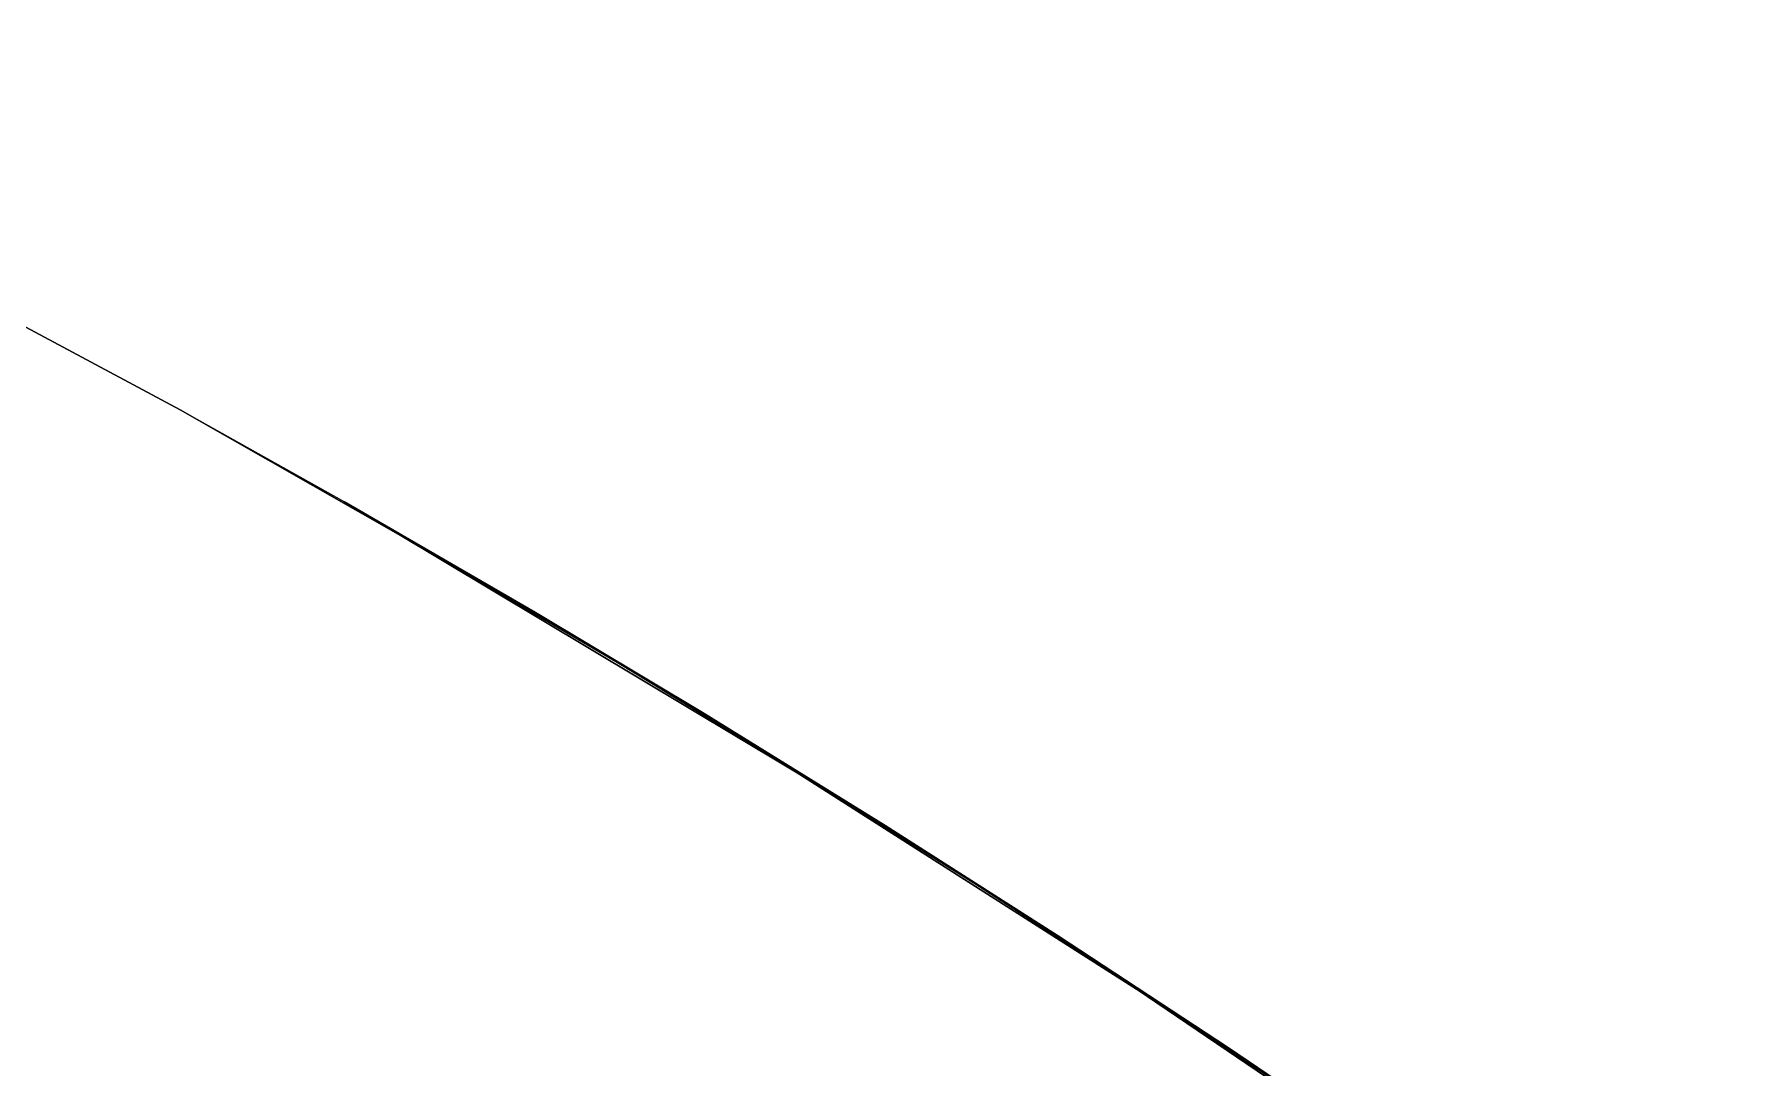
# Model space of a CAD drawing. Header units: metres. Extents: x -17.5 to 17.5, y -17.5 to 17.5.
# Drawn here: x 8.288 to 10.337, y 14.53 to 15.768 of the extents above; entities that cross this region are included whole.
import ezdxf

# ---------------------------------------------------------------- set-up
doc = ezdxf.new("R2010")
doc.units = ezdxf.units.M

msp = doc.modelspace()

# ---------------------------------------------------------------- meshes
at = {"layer": '10', "color": 1}
mesh = msp.add_polyface(dxfattribs=at)
corners = [(8.4626, 15.3178, -20), (8.4626, 15.3178, -19.5), (8.8883, 15.0748, -19.5), (8.8883, 15.0748, -20), (8.0303, 15.5488, -20), (8.0303, 15.5488, -19.5), (8.4626, 15.3178, -19), (8.8883, 15.0748, -19), (8.0303, 15.5488, -19), (8.4626, 15.3178, -18.5), (8.8883, 15.0748, -18.5), (8.0303, 15.5488, -18.5), (8.4626, 15.3178, -18), (8.8883, 15.0748, -18), (8.0303, 15.5488, -18), (8.4626, 15.3178, -17.5), (8.8883, 15.0748, -17.5), (8.0303, 15.5488, -17.5), (8.4626, 15.3178, -17), (8.8883, 15.0748, -17), (8.0303, 15.5488, -17), (8.4626, 15.3178, -16.5), (8.8883, 15.0748, -16.5), (8.0303, 15.5488, -16.5), (8.4626, 15.3178, -16), (8.8883, 15.0748, -16), (8.0303, 15.5488, -16), (8.4626, 15.3178, 16), (8.4626, 15.3178, 16.5), (8.8883, 15.0748, 16.5), (8.0303, 15.5488, 16), (8.0303, 15.5488, 16.5), (8.4626, 15.3178, 17), (8.8883, 15.0748, 17), (8.0303, 15.5488, 17), (8.4626, 15.3178, 17.5), (8.8883, 15.0748, 17.5), (8.0303, 15.5488, 17.5), (7.5917, 15.7676, 17), (8.4626, 15.3178, 18), (8.8883, 15.0748, 18), (8.0303, 15.5488, 18), (7.5917, 15.7676, 17.5), (8.4626, 15.3178, 18.5), (8.8883, 15.0748, 18.5), (8.0303, 15.5488, 18.5), (7.5917, 15.7676, 18), (8.4626, 15.3178, 19), (8.8883, 15.0748, 19), (8.0303, 15.5488, 19), (7.5917, 15.7676, 18.5), (8.4626, 15.3178, 19.5), (8.8883, 15.0748, 19.5), (8.0303, 15.5488, 19.5), (7.5917, 15.7676, 19), (8.4626, 15.3178, 20), (8.8883, 15.0748, 20), (8.0303, 15.5488, 20), (7.5917, 15.7676, 19.5), (8.6592, 15.2075, -15.5), (8.8883, 15.0748, 16), (8.6592, 15.2075, 15.5)]
mesh.append_faces([[corners[k] for k in face] for face in [(0, 1, 2), (3, 0, 2), (4, 5, 1), (0, 4, 1), (1, 6, 7), (2, 1, 7), (5, 8, 6), (1, 5, 6), (6, 9, 10), (7, 6, 10), (8, 11, 9), (6, 8, 9), (9, 12, 13), (10, 9, 13), (11, 14, 12), (9, 11, 12), (12, 15, 16), (13, 12, 16), (14, 17, 15), (12, 14, 15), (15, 18, 19), (16, 15, 19), (17, 20, 18), (15, 17, 18), (18, 21, 22), (19, 18, 22), (20, 23, 21), (18, 20, 21), (21, 24, 25), (22, 21, 25), (23, 26, 24), (21, 23, 24), (27, 28, 29), (30, 31, 28), (27, 30, 28), (28, 32, 33), (31, 34, 32), (28, 31, 32), (32, 35, 36), (34, 37, 35), (32, 34, 35), (34, 38, 37), (35, 39, 40), (37, 41, 39), (35, 37, 39), (37, 42, 41), (39, 43, 44), (41, 45, 43), (39, 41, 43), (41, 46, 45), (43, 47, 48), (45, 49, 47), (43, 45, 47), (45, 50, 49), (47, 51, 52), (49, 53, 51), (47, 49, 51), (49, 54, 53), (51, 55, 56), (53, 57, 55), (51, 53, 55), (53, 58, 57), (25, 24, 59), (60, 27, 61)]], dxfattribs={"color": 1})
mesh = msp.add_polyface(dxfattribs=at)
corners = [(8.6592, 15.2075, -15.5), (8.6592, 15.2075, -15), (9.0901, 14.9539, -15), (8.6592, 15.2075, -14.5), (9.0901, 14.9539, -14.5), (8.6592, 15.2075, -14), (9.0901, 14.9539, -14), (8.6592, 15.2075, -13.5), (9.0901, 14.9539, -13.5), (8.6592, 15.2075, -13), (9.0901, 14.9539, -13), (8.6592, 15.2075, -12.5), (9.0901, 14.9539, -12.5), (8.6592, 15.2075, -12), (9.0901, 14.9539, -12), (8.6592, 15.2075, -11.5), (9.0901, 14.9539, -11.5), (8.6592, 15.2075, -11), (9.0901, 14.9539, -11), (8.6592, 15.2075, -10.5), (9.0901, 14.9539, -10.5), (8.6592, 15.2075, -10), (9.0901, 14.9539, -10), (8.6592, 15.2075, -9.5), (9.0901, 14.9539, -9.5), (8.6592, 15.2075, -9), (9.0901, 14.9539, -9), (8.6592, 15.2075, -8.5), (9.0901, 14.9539, -8.5), (8.6592, 15.2075, -8), (9.0901, 14.9539, -8), (8.6592, 15.2075, -7.5), (9.0901, 14.9539, -7.5), (8.6592, 15.2075, -7), (9.0901, 14.9539, -7), (8.6592, 15.2075, -6.5), (9.0901, 14.9539, -6.5), (8.6592, 15.2075, -6), (9.0901, 14.9539, -6), (8.6592, 15.2075, -5.5), (9.0901, 14.9539, -5.5), (8.6592, 15.2075, -5), (9.0901, 14.9539, -5), (8.6592, 15.2075, -4.5), (9.0901, 14.9539, -4.5), (8.6592, 15.2075, -4), (9.0901, 14.9539, -4), (8.6592, 15.2075, -3.5), (9.0901, 14.9539, -3.5), (8.8883, 15.0748, 16), (8.4626, 15.3178, 16), (8.8883, 15.0748, 16.5), (8.4626, 15.3178, 16.5), (8.8883, 15.0748, 17), (8.4626, 15.3178, 17), (8.8883, 15.0748, 17.5), (8.4626, 15.3178, 17.5), (8.8883, 15.0748, 18), (8.4626, 15.3178, 18), (8.8883, 15.0748, 18.5), (8.4626, 15.3178, 18.5), (8.8883, 15.0748, 19), (8.4626, 15.3178, 19), (8.8883, 15.0748, 19.5), (8.4626, 15.3178, 19.5), (8.8883, 15.0748, 20)]
mesh.append_faces([[corners[k] for k in face] for face in [(0, 1, 2), (1, 3, 4), (3, 5, 6), (5, 7, 8), (7, 9, 10), (9, 11, 12), (11, 13, 14), (13, 15, 16), (15, 17, 18), (17, 19, 20), (19, 21, 22), (21, 23, 24), (23, 25, 26), (25, 27, 28), (27, 29, 30), (29, 31, 32), (31, 33, 34), (33, 35, 36), (35, 37, 38), (37, 39, 40), (39, 41, 42), (41, 43, 44), (43, 45, 46), (45, 47, 48), (49, 50, 51), (51, 52, 53), (53, 54, 55), (55, 56, 57), (57, 58, 59), (59, 60, 61), (61, 62, 63), (63, 64, 65)]], dxfattribs={"color": 1})
mesh = msp.add_polyface(dxfattribs=at)
corners = [(8.6592, 15.2075, -3.5), (8.6592, 15.2075, -3), (9.0901, 14.9539, -3), (8.6592, 15.2075, -2.5), (9.0901, 14.9539, -2.5), (8.6592, 15.2075, -2), (9.0901, 14.9539, -2), (8.6592, 15.2075, -1.5), (9.0901, 14.9539, -1.5), (8.6592, 15.2075, -1), (9.0901, 14.9539, -1), (8.6592, 15.2075, -0.5), (9.0901, 14.9539, -0.5), (8.6592, 15.2075), (9.0901, 14.9539), (8.6592, 15.2075, 0.5), (9.0901, 14.9539, 0.5), (8.6592, 15.2075, 1), (9.0901, 14.9539, 1), (8.6592, 15.2075, 1.5), (9.0901, 14.9539, 1.5), (8.6592, 15.2075, 2), (9.0901, 14.9539, 2), (8.6592, 15.2075, 2.5), (9.0901, 14.9539, 2.5), (8.6592, 15.2075, 3), (9.0901, 14.9539, 3), (8.6592, 15.2075, 3.5), (9.0901, 14.9539, 3.5), (8.6592, 15.2075, 4), (9.0901, 14.9539, 4), (8.6592, 15.2075, 4.5), (9.0901, 14.9539, 4.5), (8.6592, 15.2075, 5), (9.0901, 14.9539, 5), (8.6592, 15.2075, 5.5), (9.0901, 14.9539, 5.5), (8.6592, 15.2075, 6), (9.0901, 14.9539, 6), (8.6592, 15.2075, 6.5), (9.0901, 14.9539, 6.5), (8.6592, 15.2075, 7), (9.0901, 14.9539, 7), (8.6592, 15.2075, 7.5), (9.0901, 14.9539, 7.5), (8.6592, 15.2075, 8), (9.0901, 14.9539, 8), (8.6592, 15.2075, 8.5), (9.0901, 14.9539, 8.5), (8.6592, 15.2075, 9), (9.0901, 14.9539, 9), (8.6592, 15.2075, 9.5), (9.0901, 14.9539, 9.5), (8.6592, 15.2075, 10), (9.0901, 14.9539, 10), (8.6592, 15.2075, 10.5), (9.0901, 14.9539, 10.5), (8.6592, 15.2075, 11), (9.0901, 14.9539, 11), (8.6592, 15.2075, 11.5), (9.0901, 14.9539, 11.5), (8.6592, 15.2075, 12), (9.0901, 14.9539, 12), (8.6592, 15.2075, 12.5), (9.0901, 14.9539, 12.5), (8.6592, 15.2075, 13), (9.0901, 14.9539, 13)]
mesh.append_faces([[corners[k] for k in face] for face in [(0, 1, 2), (1, 3, 4), (3, 5, 6), (5, 7, 8), (7, 9, 10), (9, 11, 12), (11, 13, 14), (13, 15, 16), (15, 17, 18), (17, 19, 20), (19, 21, 22), (21, 23, 24), (23, 25, 26), (25, 27, 28), (27, 29, 30), (29, 31, 32), (31, 33, 34), (33, 35, 36), (35, 37, 38), (37, 39, 40), (39, 41, 42), (41, 43, 44), (43, 45, 46), (45, 47, 48), (47, 49, 50), (49, 51, 52), (51, 53, 54), (53, 55, 56), (55, 57, 58), (57, 59, 60), (59, 61, 62), (61, 63, 64), (63, 65, 66)]], dxfattribs={"color": 1})
mesh = msp.add_polyface(dxfattribs=at)
corners = [(9.0901, 14.9539, -15.5), (8.6592, 15.2075, -15.5), (9.0901, 14.9539, -15), (8.6592, 15.2075, -15), (9.0901, 14.9539, -14.5), (8.6592, 15.2075, -14.5), (9.0901, 14.9539, -14), (8.6592, 15.2075, -14), (9.0901, 14.9539, -13.5), (8.6592, 15.2075, -13.5), (9.0901, 14.9539, -13), (8.6592, 15.2075, -13), (9.0901, 14.9539, -12.5), (8.6592, 15.2075, -12.5), (9.0901, 14.9539, -12), (8.6592, 15.2075, -12), (9.0901, 14.9539, -11.5), (8.6592, 15.2075, -11.5), (9.0901, 14.9539, -11), (8.6592, 15.2075, -11), (9.0901, 14.9539, -10.5), (8.6592, 15.2075, -10.5), (9.0901, 14.9539, -10), (8.6592, 15.2075, -10), (9.0901, 14.9539, -9.5), (8.6592, 15.2075, -9.5), (9.0901, 14.9539, -9), (8.6592, 15.2075, -9), (9.0901, 14.9539, -8.5), (8.6592, 15.2075, -8.5), (9.0901, 14.9539, -8), (8.6592, 15.2075, -8), (9.0901, 14.9539, -7.5), (8.6592, 15.2075, -7.5), (9.0901, 14.9539, -7), (8.6592, 15.2075, -7), (9.0901, 14.9539, -6.5), (8.6592, 15.2075, -6.5), (9.0901, 14.9539, -6), (8.6592, 15.2075, -6), (9.0901, 14.9539, -5.5), (8.6592, 15.2075, -5.5), (9.0901, 14.9539, -5), (8.6592, 15.2075, -5), (9.0901, 14.9539, -4.5), (8.6592, 15.2075, -4.5), (9.0901, 14.9539, -4), (8.6592, 15.2075, -4), (9.0901, 14.9539, -3.5), (8.6592, 15.2075, -3.5), (9.0901, 14.9539, -3), (8.6592, 15.2075, -3), (9.0901, 14.9539, -2.5), (8.6592, 15.2075, -2.5), (9.0901, 14.9539, -2), (8.6592, 15.2075, -2), (9.0901, 14.9539, -1.5), (8.6592, 15.2075, -1.5), (9.0901, 14.9539, -1), (8.6592, 15.2075, -1), (9.0901, 14.9539, -0.5), (8.6592, 15.2075, -0.5), (9.0901, 14.9539), (8.6592, 15.2075), (9.0901, 14.9539, 0.5), (8.6592, 15.2075, 0.5), (9.0901, 14.9539, 1), (8.6592, 15.2075, 1), (9.0901, 14.9539, 1.5), (8.6592, 15.2075, 1.5), (9.0901, 14.9539, 2), (8.6592, 15.2075, 2), (9.0901, 14.9539, 2.5), (8.6592, 15.2075, 2.5), (9.0901, 14.9539, 3), (8.6592, 15.2075, 3), (9.0901, 14.9539, 3.5), (8.6592, 15.2075, 3.5), (9.0901, 14.9539, 4), (8.6592, 15.2075, 4), (9.0901, 14.9539, 4.5), (8.6592, 15.2075, 4.5), (9.0901, 14.9539, 5), (8.6592, 15.2075, 5), (9.0901, 14.9539, 5.5), (8.6592, 15.2075, 5.5), (9.0901, 14.9539, 6), (8.6592, 15.2075, 6), (9.0901, 14.9539, 6.5), (8.6592, 15.2075, 6.5), (9.0901, 14.9539, 7), (8.6592, 15.2075, 7), (9.0901, 14.9539, 7.5), (8.6592, 15.2075, 7.5), (9.0901, 14.9539, 8), (8.6592, 15.2075, 8), (9.0901, 14.9539, 8.5), (8.6592, 15.2075, 8.5), (9.0901, 14.9539, 9), (8.6592, 15.2075, 9), (9.0901, 14.9539, 9.5), (8.6592, 15.2075, 9.5), (9.0901, 14.9539, 10), (8.6592, 15.2075, 10), (9.0901, 14.9539, 10.5), (8.6592, 15.2075, 10.5), (9.0901, 14.9539, 11), (8.6592, 15.2075, 11), (9.0901, 14.9539, 11.5), (8.6592, 15.2075, 11.5), (9.0901, 14.9539, 12), (8.6592, 15.2075, 12), (9.0901, 14.9539, 12.5), (8.6592, 15.2075, 12.5), (9.0901, 14.9539, 13), (8.6592, 15.2075, 13), (8.6592, 15.2075, 13.5), (9.0901, 14.9539, 13.5), (8.6592, 15.2075, 14), (9.0901, 14.9539, 14), (8.6592, 15.2075, 14.5), (9.0901, 14.9539, 14.5), (8.6592, 15.2075, 15), (9.0901, 14.9539, 15), (8.6592, 15.2075, 15.5), (9.0901, 14.9539, 15.5), (8.8883, 15.0748, -16)]
mesh.append_faces([[corners[k] for k in face] for face in [(0, 1, 2), (2, 3, 4), (4, 5, 6), (6, 7, 8), (8, 9, 10), (10, 11, 12), (12, 13, 14), (14, 15, 16), (16, 17, 18), (18, 19, 20), (20, 21, 22), (22, 23, 24), (24, 25, 26), (26, 27, 28), (28, 29, 30), (30, 31, 32), (32, 33, 34), (34, 35, 36), (36, 37, 38), (38, 39, 40), (40, 41, 42), (42, 43, 44), (44, 45, 46), (46, 47, 48), (48, 49, 50), (50, 51, 52), (52, 53, 54), (54, 55, 56), (56, 57, 58), (58, 59, 60), (60, 61, 62), (62, 63, 64), (64, 65, 66), (66, 67, 68), (68, 69, 70), (70, 71, 72), (72, 73, 74), (74, 75, 76), (76, 77, 78), (78, 79, 80), (80, 81, 82), (82, 83, 84), (84, 85, 86), (86, 87, 88), (88, 89, 90), (90, 91, 92), (92, 93, 94), (94, 95, 96), (96, 97, 98), (98, 99, 100), (100, 101, 102), (102, 103, 104), (104, 105, 106), (106, 107, 108), (108, 109, 110), (110, 111, 112), (112, 113, 114), (115, 116, 117), (114, 115, 117), (116, 118, 119), (118, 120, 121), (120, 122, 123), (122, 124, 125), (126, 1, 0)]], dxfattribs={"color": 1})
mesh = msp.add_polyface(dxfattribs=at)
corners = [(8.8883, 15.0748, -20), (8.8883, 15.0748, -19.5), (9.307, 14.8199, -19.5), (9.307, 14.8199, -20), (8.8883, 15.0748, -19), (9.307, 14.8199, -19), (8.8883, 15.0748, -18.5), (9.307, 14.8199, -18.5), (8.8883, 15.0748, -18), (9.307, 14.8199, -18), (8.8883, 15.0748, -17.5), (9.307, 14.8199, -17.5), (8.8883, 15.0748, -17), (9.307, 14.8199, -17), (8.8883, 15.0748, -16.5), (9.307, 14.8199, -16.5), (8.8883, 15.0748, -16), (9.307, 14.8199, -16), (9.0901, 14.9539, 13.5), (8.6592, 15.2075, 13.5), (9.0901, 14.9539, 14), (8.6592, 15.2075, 14), (9.0901, 14.9539, 14.5), (8.6592, 15.2075, 14.5), (9.0901, 14.9539, 15), (8.6592, 15.2075, 15), (9.0901, 14.9539, 15.5), (8.8883, 15.0748, 16), (8.8883, 15.0748, 16.5), (9.307, 14.8199, 16.5), (9.307, 14.8199, 16), (8.8883, 15.0748, 17), (9.307, 14.8199, 17), (8.8883, 15.0748, 17.5), (9.307, 14.8199, 17.5), (8.8883, 15.0748, 18), (9.307, 14.8199, 18), (8.8883, 15.0748, 18.5), (9.307, 14.8199, 18.5), (8.8883, 15.0748, 19), (9.307, 14.8199, 19), (8.8883, 15.0748, 19.5), (9.307, 14.8199, 19.5), (8.8883, 15.0748, 20), (9.307, 14.8199, 20), (9.0901, 14.9539, -15.5), (8.6592, 15.2075, 15.5)]
mesh.append_faces([[corners[k] for k in face] for face in [(0, 1, 2), (3, 0, 2), (1, 4, 5), (2, 1, 5), (4, 6, 7), (5, 4, 7), (6, 8, 9), (7, 6, 9), (8, 10, 11), (9, 8, 11), (10, 12, 13), (11, 10, 13), (12, 14, 15), (13, 12, 15), (14, 16, 17), (15, 14, 17), (18, 19, 20), (20, 21, 22), (22, 23, 24), (24, 25, 26), (27, 28, 29), (30, 27, 29), (28, 31, 32), (31, 33, 34), (33, 35, 36), (35, 37, 38), (37, 39, 40), (39, 41, 42), (41, 43, 44), (17, 16, 45), (26, 46, 30), (46, 27, 30)]], dxfattribs={"color": 1})
mesh = msp.add_polyface(dxfattribs=at)
corners = [(9.0901, 14.9539, -15.5), (9.0901, 14.9539, -15), (9.5136, 14.6881, -15), (9.0901, 14.9539, -14.5), (9.5136, 14.6881, -14.5), (9.0901, 14.9539, -14), (9.5136, 14.6881, -14), (9.0901, 14.9539, -13.5), (9.5136, 14.6881, -13.5), (9.0901, 14.9539, -13), (9.5136, 14.6881, -13), (9.0901, 14.9539, -12.5), (9.5136, 14.6881, -12.5), (9.0901, 14.9539, -12), (9.5136, 14.6881, -12), (9.0901, 14.9539, -11.5), (9.5136, 14.6881, -11.5), (9.0901, 14.9539, -11), (9.5136, 14.6881, -11), (9.0901, 14.9539, -10.5), (9.5136, 14.6881, -10.5), (9.0901, 14.9539, -10), (9.5136, 14.6881, -10), (9.0901, 14.9539, -9.5), (9.5136, 14.6881, -9.5), (9.0901, 14.9539, -9), (9.5136, 14.6881, -9), (9.0901, 14.9539, -8.5), (9.5136, 14.6881, -8.5), (9.0901, 14.9539, -8), (9.5136, 14.6881, -8), (9.0901, 14.9539, -7.5), (9.5136, 14.6881, -7.5), (9.0901, 14.9539, -7), (9.5136, 14.6881, -7), (9.0901, 14.9539, -6.5), (9.5136, 14.6881, -6.5), (9.0901, 14.9539, -6), (9.5136, 14.6881, -6), (9.0901, 14.9539, -5.5), (9.5136, 14.6881, -5.5), (9.0901, 14.9539, -5), (9.5136, 14.6881, -5), (9.0901, 14.9539, -4.5), (9.5136, 14.6881, -4.5), (9.0901, 14.9539, -4), (9.5136, 14.6881, -4), (9.0901, 14.9539, -3.5), (9.5136, 14.6881, -3.5), (9.0901, 14.9539, -3), (9.5136, 14.6881, -3), (9.0901, 14.9539, -2.5), (9.5136, 14.6881, -2.5), (9.307, 14.8199, 16.5), (8.8883, 15.0748, 16.5), (9.307, 14.8199, 17), (8.8883, 15.0748, 17), (9.307, 14.8199, 17.5), (8.8883, 15.0748, 17.5), (9.307, 14.8199, 18), (8.8883, 15.0748, 18), (9.307, 14.8199, 18.5), (8.8883, 15.0748, 18.5), (9.307, 14.8199, 19), (8.8883, 15.0748, 19), (9.307, 14.8199, 19.5), (8.8883, 15.0748, 19.5), (9.307, 14.8199, 20)]
mesh.append_faces([[corners[k] for k in face] for face in [(0, 1, 2), (1, 3, 4), (3, 5, 6), (5, 7, 8), (7, 9, 10), (9, 11, 12), (11, 13, 14), (13, 15, 16), (15, 17, 18), (17, 19, 20), (19, 21, 22), (21, 23, 24), (23, 25, 26), (25, 27, 28), (27, 29, 30), (29, 31, 32), (31, 33, 34), (33, 35, 36), (35, 37, 38), (37, 39, 40), (39, 41, 42), (41, 43, 44), (43, 45, 46), (45, 47, 48), (47, 49, 50), (49, 51, 52), (53, 54, 55), (55, 56, 57), (57, 58, 59), (59, 60, 61), (61, 62, 63), (63, 64, 65), (65, 66, 67)]], dxfattribs={"color": 1})
mesh = msp.add_polyface(dxfattribs=at)
corners = [(9.5136, 14.6881, -15.5), (9.0901, 14.9539, -15.5), (9.5136, 14.6881, -15), (9.0901, 14.9539, -15), (9.5136, 14.6881, -14.5), (9.0901, 14.9539, -14.5), (9.5136, 14.6881, -14), (9.0901, 14.9539, -14), (9.5136, 14.6881, -13.5), (9.0901, 14.9539, -13.5), (9.5136, 14.6881, -13), (9.0901, 14.9539, -13), (9.5136, 14.6881, -12.5), (9.0901, 14.9539, -12.5), (9.5136, 14.6881, -12), (9.0901, 14.9539, -12), (9.5136, 14.6881, -11.5), (9.0901, 14.9539, -11.5), (9.5136, 14.6881, -11), (9.0901, 14.9539, -11), (9.5136, 14.6881, -10.5), (9.0901, 14.9539, -10.5), (9.5136, 14.6881, -10), (9.0901, 14.9539, -10), (9.5136, 14.6881, -9.5), (9.0901, 14.9539, -9.5), (9.5136, 14.6881, -9), (9.0901, 14.9539, -9), (9.5136, 14.6881, -8.5), (9.0901, 14.9539, -8.5), (9.5136, 14.6881, -8), (9.0901, 14.9539, -8), (9.5136, 14.6881, -7.5), (9.0901, 14.9539, -7.5), (9.5136, 14.6881, -7), (9.0901, 14.9539, -7), (9.5136, 14.6881, -6.5), (9.0901, 14.9539, -6.5), (9.5136, 14.6881, -6), (9.0901, 14.9539, -6), (9.5136, 14.6881, -5.5), (9.0901, 14.9539, -5.5), (9.5136, 14.6881, -5), (9.0901, 14.9539, -5), (9.5136, 14.6881, -4.5), (9.0901, 14.9539, -4.5), (9.5136, 14.6881, -4), (9.0901, 14.9539, -4), (9.5136, 14.6881, -3.5), (9.0901, 14.9539, -3.5), (9.5136, 14.6881, -3), (9.0901, 14.9539, -3), (9.5136, 14.6881, -2.5), (9.0901, 14.9539, -2.5), (9.0901, 14.9539, -2), (9.5136, 14.6881, -2), (9.0901, 14.9539, -1.5), (9.5136, 14.6881, -1.5), (9.0901, 14.9539, -1), (9.5136, 14.6881, -1), (9.0901, 14.9539, -0.5), (9.5136, 14.6881, -0.5), (9.0901, 14.9539), (9.5136, 14.6881), (9.0901, 14.9539, 0.5), (9.5136, 14.6881, 0.5), (9.0901, 14.9539, 1), (9.5136, 14.6881, 1), (9.0901, 14.9539, 1.5), (9.5136, 14.6881, 1.5), (9.0901, 14.9539, 2), (9.5136, 14.6881, 2), (9.0901, 14.9539, 2.5), (9.5136, 14.6881, 2.5), (9.0901, 14.9539, 3), (9.5136, 14.6881, 3), (9.0901, 14.9539, 3.5), (9.5136, 14.6881, 3.5), (9.0901, 14.9539, 4), (9.5136, 14.6881, 4), (9.0901, 14.9539, 4.5), (9.5136, 14.6881, 4.5), (9.0901, 14.9539, 5), (9.5136, 14.6881, 5), (9.0901, 14.9539, 5.5), (9.5136, 14.6881, 5.5), (9.0901, 14.9539, 6), (9.5136, 14.6881, 6), (9.0901, 14.9539, 6.5), (9.5136, 14.6881, 6.5), (9.0901, 14.9539, 7), (9.5136, 14.6881, 7), (9.0901, 14.9539, 7.5), (9.5136, 14.6881, 7.5), (9.0901, 14.9539, 8), (9.5136, 14.6881, 8), (9.0901, 14.9539, 8.5), (9.5136, 14.6881, 8.5), (9.0901, 14.9539, 9), (9.5136, 14.6881, 9), (9.0901, 14.9539, 9.5), (9.5136, 14.6881, 9.5), (9.0901, 14.9539, 10), (9.5136, 14.6881, 10), (9.0901, 14.9539, 10.5), (9.5136, 14.6881, 10.5), (9.0901, 14.9539, 11), (9.5136, 14.6881, 11), (9.0901, 14.9539, 11.5), (9.5136, 14.6881, 11.5), (9.0901, 14.9539, 12), (9.5136, 14.6881, 12), (9.0901, 14.9539, 12.5), (9.5136, 14.6881, 12.5), (9.0901, 14.9539, 13), (9.5136, 14.6881, 13), (9.0901, 14.9539, 13.5), (9.5136, 14.6881, 13.5), (9.0901, 14.9539, 14), (9.5136, 14.6881, 14), (9.0901, 14.9539, 14.5), (9.5136, 14.6881, 14.5), (9.0901, 14.9539, 15), (9.5136, 14.6881, 15), (9.0901, 14.9539, 15.5), (9.5136, 14.6881, 15.5), (9.307, 14.8199, -16), (9.307, 14.8199, 16), (9.7184, 14.5534, 16)]
mesh.append_faces([[corners[k] for k in face] for face in [(0, 1, 2), (2, 3, 4), (4, 5, 6), (6, 7, 8), (8, 9, 10), (10, 11, 12), (12, 13, 14), (14, 15, 16), (16, 17, 18), (18, 19, 20), (20, 21, 22), (22, 23, 24), (24, 25, 26), (26, 27, 28), (28, 29, 30), (30, 31, 32), (32, 33, 34), (34, 35, 36), (36, 37, 38), (38, 39, 40), (40, 41, 42), (42, 43, 44), (44, 45, 46), (46, 47, 48), (48, 49, 50), (50, 51, 52), (53, 54, 55), (54, 56, 57), (56, 58, 59), (58, 60, 61), (60, 62, 63), (62, 64, 65), (64, 66, 67), (66, 68, 69), (68, 70, 71), (70, 72, 73), (72, 74, 75), (74, 76, 77), (76, 78, 79), (78, 80, 81), (80, 82, 83), (82, 84, 85), (84, 86, 87), (86, 88, 89), (88, 90, 91), (90, 92, 93), (92, 94, 95), (94, 96, 97), (96, 98, 99), (98, 100, 101), (100, 102, 103), (102, 104, 105), (104, 106, 107), (106, 108, 109), (108, 110, 111), (110, 112, 113), (112, 114, 115), (114, 116, 117), (116, 118, 119), (118, 120, 121), (120, 122, 123), (122, 124, 125), (126, 1, 0), (124, 127, 128)]], dxfattribs={"color": 1})
mesh = msp.add_polyface(dxfattribs=at)
corners = [(9.5136, 14.6881, -2.5), (9.0901, 14.9539, -2.5), (9.5136, 14.6881, -2), (9.0901, 14.9539, -2), (9.5136, 14.6881, -1.5), (9.0901, 14.9539, -1.5), (9.5136, 14.6881, -1), (9.0901, 14.9539, -1), (9.5136, 14.6881, -0.5), (9.0901, 14.9539, -0.5), (9.5136, 14.6881), (9.0901, 14.9539), (9.5136, 14.6881, 0.5), (9.0901, 14.9539, 0.5), (9.5136, 14.6881, 1), (9.0901, 14.9539, 1), (9.5136, 14.6881, 1.5), (9.0901, 14.9539, 1.5), (9.5136, 14.6881, 2), (9.0901, 14.9539, 2), (9.5136, 14.6881, 2.5), (9.0901, 14.9539, 2.5), (9.5136, 14.6881, 3), (9.0901, 14.9539, 3), (9.5136, 14.6881, 3.5), (9.0901, 14.9539, 3.5), (9.5136, 14.6881, 4), (9.0901, 14.9539, 4), (9.5136, 14.6881, 4.5), (9.0901, 14.9539, 4.5), (9.5136, 14.6881, 5), (9.0901, 14.9539, 5), (9.5136, 14.6881, 5.5), (9.0901, 14.9539, 5.5), (9.5136, 14.6881, 6), (9.0901, 14.9539, 6), (9.5136, 14.6881, 6.5), (9.0901, 14.9539, 6.5), (9.5136, 14.6881, 7), (9.0901, 14.9539, 7), (9.5136, 14.6881, 7.5), (9.0901, 14.9539, 7.5), (9.5136, 14.6881, 8), (9.0901, 14.9539, 8), (9.5136, 14.6881, 8.5), (9.0901, 14.9539, 8.5), (9.5136, 14.6881, 9), (9.0901, 14.9539, 9), (9.5136, 14.6881, 9.5), (9.0901, 14.9539, 9.5), (9.5136, 14.6881, 10), (9.0901, 14.9539, 10), (9.5136, 14.6881, 10.5), (9.0901, 14.9539, 10.5), (9.5136, 14.6881, 11), (9.0901, 14.9539, 11), (9.5136, 14.6881, 11.5), (9.0901, 14.9539, 11.5), (9.5136, 14.6881, 12), (9.0901, 14.9539, 12), (9.5136, 14.6881, 12.5), (9.0901, 14.9539, 12.5), (9.5136, 14.6881, 13), (9.0901, 14.9539, 13), (9.5136, 14.6881, 13.5)]
mesh.append_faces([[corners[k] for k in face] for face in [(0, 1, 2), (2, 3, 4), (4, 5, 6), (6, 7, 8), (8, 9, 10), (10, 11, 12), (12, 13, 14), (14, 15, 16), (16, 17, 18), (18, 19, 20), (20, 21, 22), (22, 23, 24), (24, 25, 26), (26, 27, 28), (28, 29, 30), (30, 31, 32), (32, 33, 34), (34, 35, 36), (36, 37, 38), (38, 39, 40), (40, 41, 42), (42, 43, 44), (44, 45, 46), (46, 47, 48), (48, 49, 50), (50, 51, 52), (52, 53, 54), (54, 55, 56), (56, 57, 58), (58, 59, 60), (60, 61, 62), (62, 63, 64)]], dxfattribs={"color": 1})
mesh = msp.add_polyface(dxfattribs=at)
corners = [(9.307, 14.8199, -20), (9.307, 14.8199, -19.5), (9.7184, 14.5534, -19.5), (9.7184, 14.5534, -20), (9.307, 14.8199, -19), (9.7184, 14.5534, -19), (9.307, 14.8199, -18.5), (9.7184, 14.5534, -18.5), (9.307, 14.8199, -18), (9.7184, 14.5534, -18), (9.307, 14.8199, -17.5), (9.7184, 14.5534, -17.5), (9.307, 14.8199, -17), (9.7184, 14.5534, -17), (9.307, 14.8199, -16.5), (9.7184, 14.5534, -16.5), (9.307, 14.8199, -16), (9.7184, 14.5534, -16), (9.5136, 14.6881, 13.5), (9.0901, 14.9539, 13.5), (9.5136, 14.6881, 14), (9.0901, 14.9539, 14), (9.5136, 14.6881, 14.5), (9.0901, 14.9539, 14.5), (9.5136, 14.6881, 15), (9.0901, 14.9539, 15), (9.5136, 14.6881, 15.5), (9.307, 14.8199, 16), (9.307, 14.8199, 16.5), (9.7184, 14.5534, 16.5), (9.7184, 14.5534, 16), (9.307, 14.8199, 17), (9.7184, 14.5534, 17), (9.307, 14.8199, 17.5), (9.7184, 14.5534, 17.5), (9.307, 14.8199, 18), (9.7184, 14.5534, 18), (9.307, 14.8199, 18.5), (9.7184, 14.5534, 18.5), (9.307, 14.8199, 19), (9.7184, 14.5534, 19), (9.307, 14.8199, 19.5), (9.7184, 14.5534, 19.5), (9.307, 14.8199, 20), (9.7184, 14.5534, 20), (9.5136, 14.6881, -15.5), (9.0901, 14.9539, 15.5)]
mesh.append_faces([[corners[k] for k in face] for face in [(0, 1, 2), (3, 0, 2), (1, 4, 5), (2, 1, 5), (4, 6, 7), (5, 4, 7), (6, 8, 9), (7, 6, 9), (8, 10, 11), (9, 8, 11), (10, 12, 13), (11, 10, 13), (12, 14, 15), (13, 12, 15), (14, 16, 17), (15, 14, 17), (18, 19, 20), (20, 21, 22), (22, 23, 24), (24, 25, 26), (27, 28, 29), (30, 27, 29), (28, 31, 32), (29, 28, 32), (31, 33, 34), (32, 31, 34), (33, 35, 36), (35, 37, 38), (37, 39, 40), (39, 41, 42), (41, 43, 44), (17, 16, 45), (26, 46, 30)]], dxfattribs={"color": 1})
mesh = msp.add_polyface(dxfattribs=at)
corners = [(9.5136, 14.6881, -15.5), (9.5136, 14.6881, -15), (9.9293, 14.4103, -15), (9.5136, 14.6881, -14.5), (9.9293, 14.4103, -14.5), (9.5136, 14.6881, -14), (9.9293, 14.4103, -14), (9.5136, 14.6881, -13.5), (9.9293, 14.4103, -13.5), (9.5136, 14.6881, -13), (9.9293, 14.4103, -13), (9.5136, 14.6881, -12.5), (9.9293, 14.4103, -12.5), (9.5136, 14.6881, -12), (9.9293, 14.4103, -12), (9.5136, 14.6881, -11.5), (9.9293, 14.4103, -11.5), (9.5136, 14.6881, -11), (9.9293, 14.4103, -11), (9.5136, 14.6881, -10.5), (9.9293, 14.4103, -10.5), (9.5136, 14.6881, -10), (9.9293, 14.4103, -10), (9.5136, 14.6881, -9.5), (9.9293, 14.4103, -9.5), (9.5136, 14.6881, -9), (9.9293, 14.4103, -9), (9.5136, 14.6881, -8.5), (9.9293, 14.4103, -8.5), (9.5136, 14.6881, -8), (9.9293, 14.4103, -8), (9.5136, 14.6881, -7.5), (9.9293, 14.4103, -7.5), (9.5136, 14.6881, -7), (9.9293, 14.4103, -7), (9.5136, 14.6881, -6.5), (9.9293, 14.4103, -6.5), (9.5136, 14.6881, -6), (9.9293, 14.4103, -6), (9.5136, 14.6881, -5.5), (9.9293, 14.4103, -5.5), (9.5136, 14.6881, -5), (9.9293, 14.4103, -5), (9.5136, 14.6881, -4.5), (9.9293, 14.4103, -4.5), (9.5136, 14.6881, -4), (9.9293, 14.4103, -4), (9.5136, 14.6881, -3.5), (9.9293, 14.4103, -3.5), (9.5136, 14.6881, -3), (9.9293, 14.4103, -3), (9.5136, 14.6881, -2.5), (9.9293, 14.4103, -2.5), (9.5136, 14.6881, -2), (9.9293, 14.4103, -2), (9.5136, 14.6881, -1.5), (9.9293, 14.4103, -1.5), (9.5136, 14.6881, -1), (9.9293, 14.4103, -1), (9.5136, 14.6881, -0.5), (9.9293, 14.4103, -0.5), (9.5136, 14.6881), (9.9293, 14.4103), (9.5136, 14.6881, 0.5), (9.9293, 14.4103, 0.5), (9.5136, 14.6881, 1), (9.9293, 14.4103, 1), (9.5136, 14.6881, 1.5), (9.9293, 14.4103, 1.5), (9.5136, 14.6881, 2), (9.9293, 14.4103, 2), (9.5136, 14.6881, 2.5), (9.9293, 14.4103, 2.5), (9.5136, 14.6881, 3), (9.9293, 14.4103, 3), (9.5136, 14.6881, 3.5), (9.9293, 14.4103, 3.5), (9.5136, 14.6881, 4), (9.9293, 14.4103, 4), (9.5136, 14.6881, 4.5), (9.9293, 14.4103, 4.5), (9.5136, 14.6881, 5), (9.9293, 14.4103, 5), (9.5136, 14.6881, 5.5), (9.9293, 14.4103, 5.5), (9.5136, 14.6881, 6), (9.9293, 14.4103, 6), (9.5136, 14.6881, 6.5), (9.9293, 14.4103, 6.5), (9.5136, 14.6881, 7), (9.9293, 14.4103, 7), (9.5136, 14.6881, 7.5), (9.9293, 14.4103, 7.5), (9.5136, 14.6881, 8), (9.9293, 14.4103, 8), (9.5136, 14.6881, 8.5), (9.9293, 14.4103, 8.5), (9.5136, 14.6881, 9), (9.9293, 14.4103, 9), (9.5136, 14.6881, 9.5), (9.9293, 14.4103, 9.5), (9.5136, 14.6881, 10), (9.9293, 14.4103, 10), (9.5136, 14.6881, 10.5), (9.9293, 14.4103, 10.5), (9.5136, 14.6881, 11), (9.9293, 14.4103, 11), (9.5136, 14.6881, 11.5), (9.9293, 14.4103, 11.5), (9.5136, 14.6881, 12), (9.9293, 14.4103, 12), (9.5136, 14.6881, 12.5), (9.9293, 14.4103, 12.5), (9.5136, 14.6881, 13), (9.9293, 14.4103, 13), (9.5136, 14.6881, 13.5), (9.9293, 14.4103, 13.5), (9.5136, 14.6881, 14), (9.9293, 14.4103, 14), (9.7184, 14.5534, 17.5), (9.307, 14.8199, 17.5), (9.7184, 14.5534, 18), (9.307, 14.8199, 18), (9.7184, 14.5534, 18.5), (9.307, 14.8199, 18.5), (9.7184, 14.5534, 19), (9.307, 14.8199, 19), (9.7184, 14.5534, 19.5), (9.307, 14.8199, 19.5), (9.7184, 14.5534, 20)]
mesh.append_faces([[corners[k] for k in face] for face in [(0, 1, 2), (1, 3, 4), (3, 5, 6), (5, 7, 8), (7, 9, 10), (9, 11, 12), (11, 13, 14), (13, 15, 16), (15, 17, 18), (17, 19, 20), (19, 21, 22), (21, 23, 24), (23, 25, 26), (25, 27, 28), (27, 29, 30), (29, 31, 32), (31, 33, 34), (33, 35, 36), (35, 37, 38), (37, 39, 40), (39, 41, 42), (41, 43, 44), (43, 45, 46), (45, 47, 48), (47, 49, 50), (49, 51, 52), (51, 53, 54), (53, 55, 56), (55, 57, 58), (57, 59, 60), (59, 61, 62), (61, 63, 64), (63, 65, 66), (65, 67, 68), (67, 69, 70), (69, 71, 72), (71, 73, 74), (73, 75, 76), (75, 77, 78), (77, 79, 80), (79, 81, 82), (81, 83, 84), (83, 85, 86), (85, 87, 88), (87, 89, 90), (89, 91, 92), (91, 93, 94), (93, 95, 96), (95, 97, 98), (97, 99, 100), (99, 101, 102), (101, 103, 104), (103, 105, 106), (105, 107, 108), (107, 109, 110), (109, 111, 112), (111, 113, 114), (113, 115, 116), (115, 117, 118), (119, 120, 121), (121, 122, 123), (123, 124, 125), (125, 126, 127), (127, 128, 129)]], dxfattribs={"color": 1})
mesh = msp.add_polyface(dxfattribs=at)
corners = [(9.9293, 14.4103, -15.5), (9.5136, 14.6881, -15.5), (9.9293, 14.4103, -15), (9.5136, 14.6881, -15), (9.9293, 14.4103, -14.5), (9.5136, 14.6881, -14.5), (9.9293, 14.4103, -14), (9.5136, 14.6881, -14), (9.9293, 14.4103, -13.5), (9.5136, 14.6881, -13.5), (9.9293, 14.4103, -13), (9.5136, 14.6881, -13), (9.9293, 14.4103, -12.5), (9.5136, 14.6881, -12.5), (9.9293, 14.4103, -12), (9.5136, 14.6881, -12), (9.9293, 14.4103, -11.5), (9.5136, 14.6881, -11.5), (9.9293, 14.4103, -11), (9.5136, 14.6881, -11), (9.9293, 14.4103, -10.5), (9.5136, 14.6881, -10.5), (9.9293, 14.4103, -10), (9.5136, 14.6881, -10), (9.9293, 14.4103, -9.5), (9.5136, 14.6881, -9.5), (9.9293, 14.4103, -9), (9.5136, 14.6881, -9), (9.9293, 14.4103, -8.5), (9.5136, 14.6881, -8.5), (9.9293, 14.4103, -8), (9.5136, 14.6881, -8), (9.9293, 14.4103, -7.5), (9.5136, 14.6881, -7.5), (9.9293, 14.4103, -7), (9.5136, 14.6881, -7), (9.9293, 14.4103, -6.5), (9.5136, 14.6881, -6.5), (9.9293, 14.4103, -6), (9.5136, 14.6881, -6), (9.9293, 14.4103, -5.5), (9.5136, 14.6881, -5.5), (9.9293, 14.4103, -5), (9.5136, 14.6881, -5), (9.9293, 14.4103, -4.5), (9.5136, 14.6881, -4.5), (9.9293, 14.4103, -4), (9.5136, 14.6881, -4), (9.9293, 14.4103, -3.5), (9.5136, 14.6881, -3.5), (9.9293, 14.4103, -3), (9.5136, 14.6881, -3), (9.9293, 14.4103, -2.5), (9.5136, 14.6881, -2.5), (9.9293, 14.4103, -2), (9.5136, 14.6881, 14), (9.5136, 14.6881, 14.5), (9.9293, 14.4103, 14.5), (9.5136, 14.6881, 15), (9.9293, 14.4103, 15), (9.5136, 14.6881, 15.5), (9.9293, 14.4103, 15.5), (9.7184, 14.5534, -16), (9.7184, 14.5534, 16), (10.1222, 14.2756, 16)]
mesh.append_faces([[corners[k] for k in face] for face in [(0, 1, 2), (2, 3, 4), (4, 5, 6), (6, 7, 8), (8, 9, 10), (10, 11, 12), (12, 13, 14), (14, 15, 16), (16, 17, 18), (18, 19, 20), (20, 21, 22), (22, 23, 24), (24, 25, 26), (26, 27, 28), (28, 29, 30), (30, 31, 32), (32, 33, 34), (34, 35, 36), (36, 37, 38), (38, 39, 40), (40, 41, 42), (42, 43, 44), (44, 45, 46), (46, 47, 48), (48, 49, 50), (50, 51, 52), (52, 53, 54), (55, 56, 57), (56, 58, 59), (58, 60, 61), (62, 1, 0), (60, 63, 64)]], dxfattribs={"color": 1})
mesh = msp.add_polyface(dxfattribs=at)
corners = [(9.9293, 14.4103, -2), (9.5136, 14.6881, -2), (9.9293, 14.4103, -1.5), (9.5136, 14.6881, -1.5), (9.9293, 14.4103, -1), (9.5136, 14.6881, -1), (9.9293, 14.4103, -0.5), (9.5136, 14.6881, -0.5), (9.9293, 14.4103), (9.5136, 14.6881), (9.9293, 14.4103, 0.5), (9.5136, 14.6881, 0.5), (9.9293, 14.4103, 1), (9.5136, 14.6881, 1), (9.9293, 14.4103, 1.5), (9.5136, 14.6881, 1.5), (9.9293, 14.4103, 2), (9.5136, 14.6881, 2), (9.9293, 14.4103, 2.5), (9.5136, 14.6881, 2.5), (9.9293, 14.4103, 3), (9.5136, 14.6881, 3), (9.9293, 14.4103, 3.5), (9.5136, 14.6881, 3.5), (9.9293, 14.4103, 4), (9.5136, 14.6881, 4), (9.9293, 14.4103, 4.5), (9.5136, 14.6881, 4.5), (9.9293, 14.4103, 5), (9.5136, 14.6881, 5), (9.9293, 14.4103, 5.5), (9.5136, 14.6881, 5.5), (9.9293, 14.4103, 6), (9.5136, 14.6881, 6), (9.9293, 14.4103, 6.5), (9.5136, 14.6881, 6.5), (9.9293, 14.4103, 7), (9.5136, 14.6881, 7), (9.9293, 14.4103, 7.5), (9.5136, 14.6881, 7.5), (9.9293, 14.4103, 8), (9.5136, 14.6881, 8), (9.9293, 14.4103, 8.5), (9.5136, 14.6881, 8.5), (9.9293, 14.4103, 9), (9.5136, 14.6881, 9), (9.9293, 14.4103, 9.5), (9.5136, 14.6881, 9.5), (9.9293, 14.4103, 10), (9.5136, 14.6881, 10), (9.9293, 14.4103, 10.5), (9.5136, 14.6881, 10.5), (9.9293, 14.4103, 11), (9.5136, 14.6881, 11), (9.9293, 14.4103, 11.5), (9.5136, 14.6881, 11.5), (9.9293, 14.4103, 12), (9.5136, 14.6881, 12), (9.9293, 14.4103, 12.5), (9.5136, 14.6881, 12.5), (9.9293, 14.4103, 13), (9.5136, 14.6881, 13), (9.9293, 14.4103, 13.5), (9.5136, 14.6881, 13.5), (9.9293, 14.4103, 14), (9.5136, 14.6881, 14), (9.9293, 14.4103, 14.5)]
mesh.append_faces([[corners[k] for k in face] for face in [(0, 1, 2), (2, 3, 4), (4, 5, 6), (6, 7, 8), (8, 9, 10), (10, 11, 12), (12, 13, 14), (14, 15, 16), (16, 17, 18), (18, 19, 20), (20, 21, 22), (22, 23, 24), (24, 25, 26), (26, 27, 28), (28, 29, 30), (30, 31, 32), (32, 33, 34), (34, 35, 36), (36, 37, 38), (38, 39, 40), (40, 41, 42), (42, 43, 44), (44, 45, 46), (46, 47, 48), (48, 49, 50), (50, 51, 52), (52, 53, 54), (54, 55, 56), (56, 57, 58), (58, 59, 60), (60, 61, 62), (62, 63, 64), (64, 65, 66)]], dxfattribs={"color": 1})
mesh = msp.add_polyface(dxfattribs=at)
corners = [(9.7184, 14.5534, -20), (9.7184, 14.5534, -19.5), (10.1222, 14.2756, -19.5), (10.1222, 14.2756, -20), (9.7184, 14.5534, -19), (10.1222, 14.2756, -19), (9.7184, 14.5534, -18.5), (10.1222, 14.2756, -18.5), (9.7184, 14.5534, -18), (10.1222, 14.2756, -18), (9.7184, 14.5534, -17.5), (10.1222, 14.2756, -17.5), (9.7184, 14.5534, -17), (10.1222, 14.2756, -17), (9.7184, 14.5534, -16.5), (10.1222, 14.2756, -16.5), (9.7184, 14.5534, -16), (10.1222, 14.2756, -16), (9.9293, 14.4103, -15.5), (9.9293, 14.4103, -15), (10.337, 14.1208, -15), (9.9293, 14.4103, -14.5), (10.337, 14.1208, -14.5), (9.9293, 14.4103, -14), (10.337, 14.1208, -14), (9.9293, 14.4103, -13.5), (10.337, 14.1208, -13.5), (9.9293, 14.4103, -13), (10.337, 14.1208, -13), (9.9293, 14.4103, -12.5), (10.337, 14.1208, -12.5), (9.9293, 14.4103, -12), (10.337, 14.1208, -12), (9.9293, 14.4103, -11.5), (10.337, 14.1208, -11.5), (9.9293, 14.4103, -11), (10.337, 14.1208, -11), (9.9293, 14.4103, -10.5), (10.337, 14.1208, -10.5), (9.9293, 14.4103, -10), (10.337, 14.1208, -10), (9.9293, 14.4103, -9.5), (10.337, 14.1208, -9.5), (9.9293, 14.4103, -9), (10.337, 14.1208, -9), (9.9293, 14.4103, -8.5), (10.337, 14.1208, -8.5), (9.9293, 14.4103, -8), (10.337, 14.1208, -8), (9.9293, 14.4103, -7.5), (10.337, 14.1208, -7.5), (9.9293, 14.4103, -7), (10.337, 14.1208, -7), (9.9293, 14.4103, -6.5), (10.337, 14.1208, -6.5), (9.9293, 14.4103, -6), (10.337, 14.1208, -6), (9.9293, 14.4103, -5.5), (10.337, 14.1208, -5.5), (9.9293, 14.4103, -5), (10.337, 14.1208, -5), (9.9293, 14.4103, -4.5), (10.337, 14.1208, -4.5), (9.9293, 14.4103, -4), (10.337, 14.1208, -4), (9.9293, 14.4103, -3.5), (10.337, 14.1208, -3.5), (9.9293, 14.4103, -3), (10.337, 14.1208, -3), (9.9293, 14.4103, -2.5), (10.337, 14.1208, -2.5), (9.9293, 14.4103, -2), (10.337, 14.1208, -2), (9.9293, 14.4103, -1.5), (10.337, 14.1208, -1.5), (9.9293, 14.4103, 14.5), (9.5136, 14.6881, 14.5), (9.9293, 14.4103, 15), (9.5136, 14.6881, 15), (9.9293, 14.4103, 15.5), (9.7184, 14.5534, 16), (9.7184, 14.5534, 16.5), (10.1222, 14.2756, 16.5), (10.1222, 14.2756, 16), (9.7184, 14.5534, 17), (10.1222, 14.2756, 17), (9.7184, 14.5534, 17.5), (10.1222, 14.2756, 17.5), (9.7184, 14.5534, 18), (10.1222, 14.2756, 18), (9.7184, 14.5534, 18.5), (10.1222, 14.2756, 18.5), (9.7184, 14.5534, 19), (10.1222, 14.2756, 19), (9.7184, 14.5534, 19.5), (10.1222, 14.2756, 19.5), (9.7184, 14.5534, 20), (10.1222, 14.2756, 20), (9.5136, 14.6881, 15.5)]
mesh.append_faces([[corners[k] for k in face] for face in [(0, 1, 2), (3, 0, 2), (1, 4, 5), (2, 1, 5), (4, 6, 7), (5, 4, 7), (6, 8, 9), (7, 6, 9), (8, 10, 11), (9, 8, 11), (10, 12, 13), (11, 10, 13), (12, 14, 15), (13, 12, 15), (14, 16, 17), (15, 14, 17), (18, 19, 20), (19, 21, 22), (21, 23, 24), (23, 25, 26), (25, 27, 28), (27, 29, 30), (29, 31, 32), (31, 33, 34), (33, 35, 36), (35, 37, 38), (37, 39, 40), (39, 41, 42), (41, 43, 44), (43, 45, 46), (45, 47, 48), (47, 49, 50), (49, 51, 52), (51, 53, 54), (53, 55, 56), (55, 57, 58), (57, 59, 60), (59, 61, 62), (61, 63, 64), (63, 65, 66), (65, 67, 68), (67, 69, 70), (69, 71, 72), (71, 73, 74), (75, 76, 77), (77, 78, 79), (80, 81, 82), (83, 80, 82), (81, 84, 85), (82, 81, 85), (84, 86, 87), (85, 84, 87), (86, 88, 89), (87, 86, 89), (88, 90, 91), (89, 88, 91), (90, 92, 93), (91, 90, 93), (92, 94, 95), (93, 92, 95), (94, 96, 97), (95, 94, 97), (17, 16, 18), (79, 98, 83)]], dxfattribs={"color": 1})

doc.saveas('drawing.dxf')
